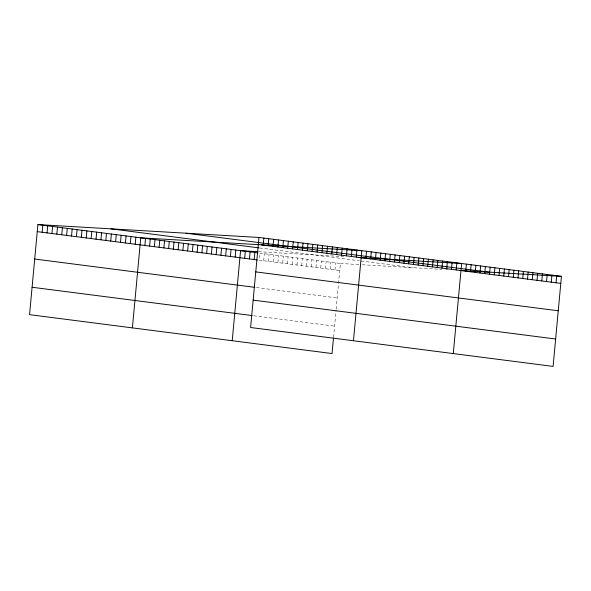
<?xml version="1.0" encoding="UTF-8"?>
<svg xmlns="http://www.w3.org/2000/svg" width="591" height="591" viewBox="0 0 591 591"><rect width="100%" height="100%" fill="white"/><g stroke="black" fill="none" stroke-linecap="round" stroke-linejoin="round"><path stroke-width="0.44" stroke-dasharray="2.96 2.22" d="M263.682 260.749L264.34 253.709M268.44 261.362L269.09 254.315M273.19 261.976L273.847 254.928M277.947 262.589L278.597 255.541M282.697 263.194L283.355 256.154M287.455 263.808L288.105 256.76M292.205 264.421L292.863 257.373M296.955 265.027L297.613 257.986M301.713 265.64L302.363 258.592M306.463 266.253L307.121 259.205M311.221 266.866L311.871 259.818M315.971 267.472L316.628 260.432M320.728 268.085L321.378 261.037M325.478 268.698L326.136 261.65M330.236 269.311L330.886 262.264M334.986 269.917L335.636 262.877M333.546 337.284L336.072 310.024M336.153 309.219L340.394 263.483L259.582 253.096L258.932 260.143L339.736 270.53M258.407 251.685L343.585 256.642M340.394 263.483L359.033 264.569M362.276 264.761L441.736 269.378M445.91 269.622L447.579 269.718M259.648 247.969L359.468 260.801M361.057 261.008L413.345 267.73M256.391 287.536L337.195 297.93M253.775 315.764L334.58 326.151"/><path stroke-width="0.89" d="M258.961 237.449L250.606 327.517L553.095 366.413L561.45 276.344L258.961 237.449L37.905 224.587L29.55 314.656L332.039 353.551L333.464 338.141M42.146 232.263L42.803 225.223M47.044 232.898L47.701 225.851M51.942 233.526L52.599 226.479M56.839 234.154L57.497 227.107M61.737 234.782L62.395 227.742M66.635 235.417L67.293 228.37M71.533 236.045L72.191 228.998M76.431 236.673L77.081 229.626M81.329 237.301L81.979 230.261M86.227 237.937L86.877 230.889M91.125 238.565L91.775 231.517M96.023 239.192L96.673 232.145M100.921 239.82L101.571 232.78M105.819 240.456L106.469 233.408M110.716 241.084L111.367 234.036M115.607 241.712L116.264 234.664M120.505 242.34L121.162 235.299M125.403 242.975L126.06 235.927M130.301 243.603L130.958 236.555M135.199 244.231L135.856 237.183M132.399 327.879L140.754 237.818L258.799 244.681M144.854 245.472L145.504 238.424M149.604 246.085L150.254 239.037M154.354 246.691L155.012 239.65M159.112 247.304L159.762 240.256M163.862 247.917L164.52 240.869M168.62 248.53L169.27 241.483M173.37 249.136L174.027 242.096M178.127 249.749L178.778 242.702M182.878 250.362L183.535 243.315M187.628 250.976L188.285 243.928M192.385 251.581L193.035 244.541M197.135 252.194L197.793 245.147M201.893 252.808L202.543 245.76M206.643 253.421L207.301 246.373M211.401 254.027L212.051 246.986M216.151 254.64L216.808 247.592M220.908 255.253L221.559 248.205M225.659 255.859L226.309 248.818M230.409 256.472L231.066 249.424M235.166 257.085L235.816 250.037M232.219 340.719L240.574 250.65L257.595 251.64M244.674 258.304L245.324 251.264M249.424 258.917L250.082 251.869M254.182 259.53L254.832 252.483M263.209 245.125L263.859 238.077M268.1 245.753L268.757 238.705M272.998 246.381L273.655 239.34M277.896 247.016L278.553 239.968M282.793 247.644L283.451 240.596M287.691 248.272L288.349 241.224M292.589 248.9L293.247 241.859M297.487 249.535L298.145 242.487M302.385 250.163L303.043 243.115M307.283 250.791L307.933 243.743M312.181 251.419L312.831 244.379M317.079 252.054L317.729 245.006M321.977 252.682L322.627 245.634M326.875 253.31L327.525 246.262M331.773 253.938L332.423 246.898M336.671 254.573L337.321 247.526M341.568 255.201L342.219 248.154M346.459 255.829L347.116 248.781M351.357 256.457L352.014 249.417M356.255 257.092L356.912 250.045M353.455 340.741L361.81 250.673L261.303 244.829M365.91 258.333L366.56 251.286M370.66 258.939L371.318 251.892M375.418 259.552L376.068 252.505M380.168 260.166L380.818 253.118M384.918 260.771L385.576 253.731M389.676 261.385L390.326 254.337M394.426 261.998L395.083 254.95M399.184 262.611L399.834 255.563M403.934 263.217L404.591 256.176M408.691 263.83L409.341 256.782M413.441 264.443L414.099 257.395M418.192 265.056L418.849 258.008M422.949 265.662L423.599 258.622M427.699 266.275L428.357 259.227M432.457 266.888L433.107 259.841M437.207 267.494L437.865 260.454M441.965 268.107L442.615 261.059M446.715 268.72L447.372 261.673M451.472 269.333L452.122 262.286M456.222 269.939L456.873 262.899M453.275 353.573L461.63 263.505L358.619 257.513M465.73 271.166L466.38 264.118M470.48 271.779L471.138 264.731M475.238 272.385L475.888 265.344M479.988 272.998L480.646 265.95M484.746 273.611L485.396 266.563M489.496 274.224L490.146 267.176M494.246 274.83L494.903 267.789M499.003 275.443L499.654 268.395M503.754 276.056L504.411 269.008M508.511 276.662L509.161 269.622M513.261 277.275L513.919 270.227M518.019 277.888L518.669 270.841M522.769 278.501L523.427 271.454M527.519 279.107L528.177 272.067M532.277 279.72L532.927 272.673M537.027 280.333L537.684 273.286M541.784 280.947L542.435 273.899M546.535 281.552L547.192 274.512M551.292 282.166L551.942 275.118M556.042 282.779L556.7 275.731M459.273 270.397L561.45 276.344M186.01 233.209L488.498 272.096M258.311 244.497L560.8 283.392M110.857 228.835L258.858 247.865M37.905 224.587L258.001 252.889M37.255 231.635L257.351 259.937M255.77 271.89L558.251 310.785M34.706 259.035L254.802 287.337M253.147 300.117L555.636 339.012M32.091 287.263L252.187 315.557"/></g></svg>
